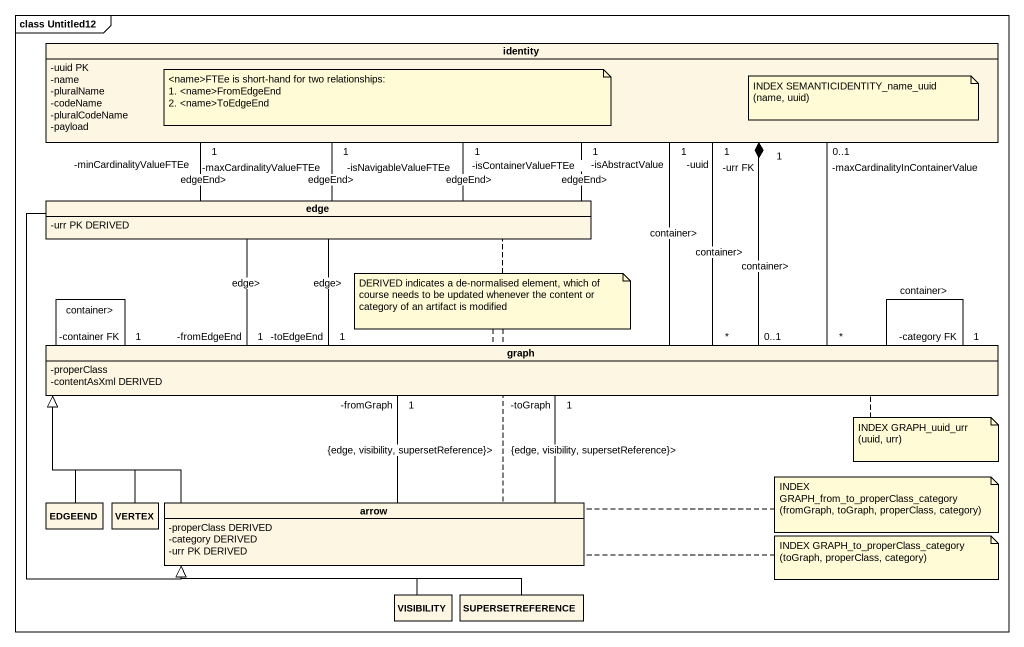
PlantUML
@startuml
mainframe class Untitled12
hide circle
hide empty members
skinparam classAttributeIconSize 0
class identity {
  -uuid PK
  -name
  -pluralName
  -codeName
  -pluralCodeName
  -payload
}
class edge {
  -urr PK DERIVED
}
class graph {
  -properClass
  -contentAsXml DERIVED
}
class EDGEEND
class VERTEX
class arrow {
  -properClass DERIVED
  -category DERIVED
  -urr PK DERIVED
}
class VISIBILITY
class SUPERSETREFERENCE
edge -up- "-minCardinalityValueFTEe\n1" identity : edgeEnd>
edge -up- "-maxCardinalityValueFTEe\n1" identity : edgeEnd>
edge -up- "-isNavigableValueFTEe\n1" identity : edgeEnd>
edge -up- "-isContainerValueFTEe\n1" identity : edgeEnd>
edge -- "-toEdgeEnd\n1" graph : edge>
edge -- "-fromEdgeEnd\n1" graph : edge>
edge --|> arrow
graph "0..1" -up-* "1\n-urr FK" identity : container>
graph "*" -up- "1\n-uuid" identity : container>
graph -up- "-isAbstractValue\n1" identity : container>
graph "*" -up- "-maxCardinalityInContainerValue\n0..1" identity
graph -- "-category FK\n1" graph : container>
graph -- "-container FK\n1" graph : container>
EDGEEND -right-|> graph
VERTEX -right-|> graph
arrow -up-|> graph
arrow -up- "-fromGraph\n1" graph : {edge, visibility, supersetReference}>
arrow -up- "-toGraph\n1" graph : {edge, visibility, supersetReference}>
VISIBILITY -up-|> arrow
SUPERSETREFERENCE -left-|> arrow
note as N1
  <name>FTEe is short-hand for two relationships:
  1. <name>FromEdgeEnd
  2. <name>ToEdgeEnd
end note
note right of identity : INDEX SEMANTICIDENTITY_name_uuid (name, uuid)
note as N3
  DERIVED indicates a de-normalised element, which of course needs to be updated whenever the content or category of an artifact is modified
end note
N3 .. edge
N3 .. graph
N3 .. arrow
note right of graph : INDEX GRAPH_uuid_urr (uuid, urr)
note right of arrow
  INDEX GRAPH_from_to_properClass_category
  (fromGraph, toGraph, properClass, category)
end note
note right of arrow
  INDEX GRAPH_to_properClass_category
  (toGraph, properClass, category)
end note
@enduml
